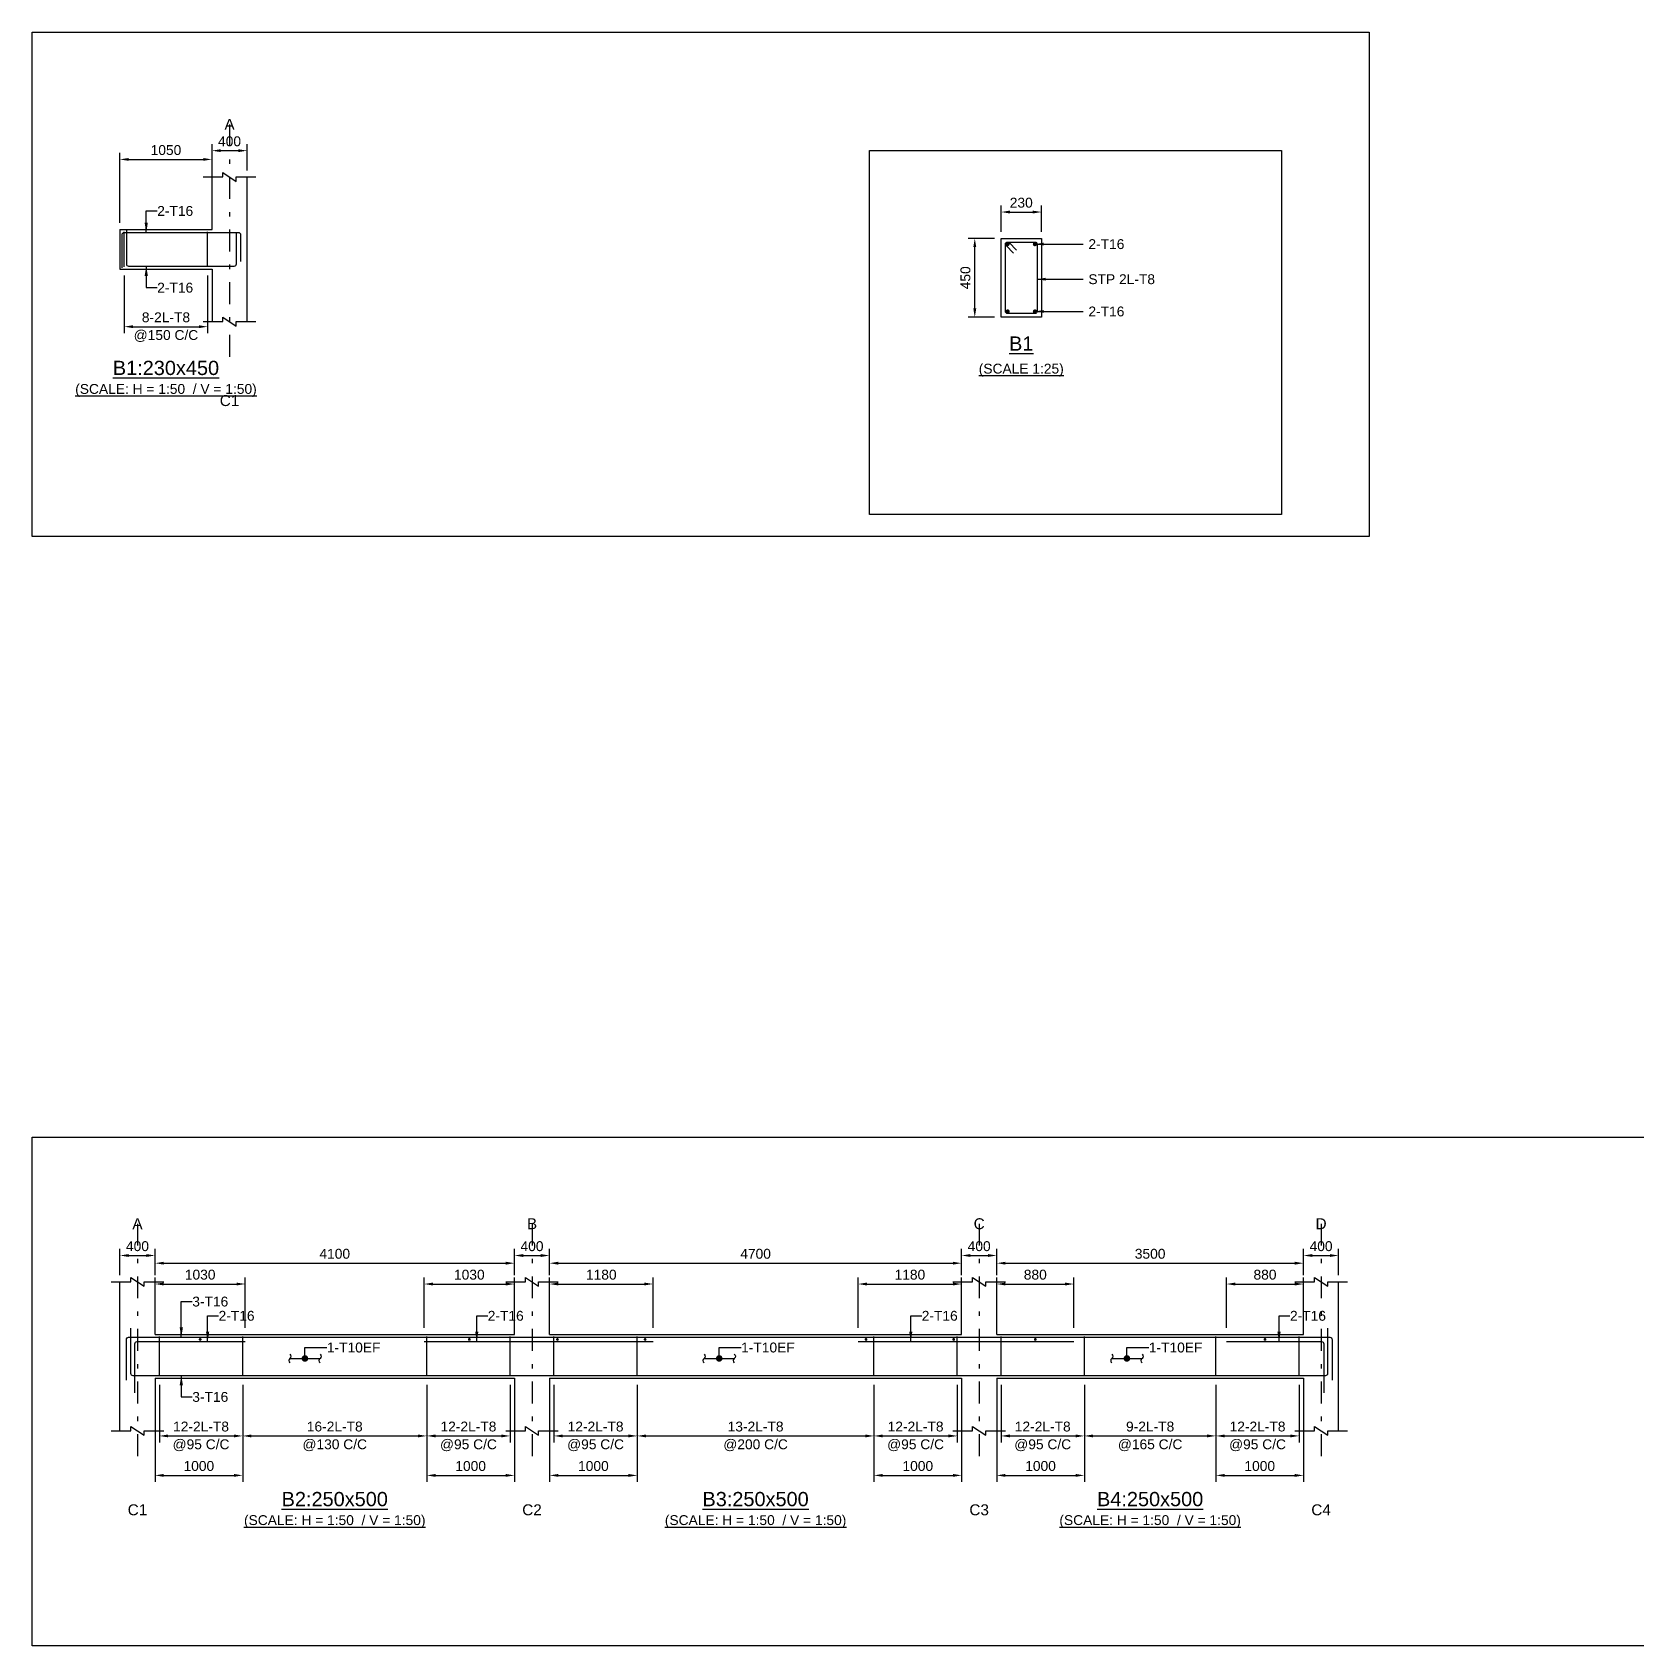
# Model space of a CAD drawing. Header units: inches. Extents: x -2000 to 143800, y -765100 to 3300.
# Drawn here: x -2000 to 34600, y -33500 to 3300 of the extents above; entities that cross this region are included whole.
import ezdxf
from ezdxf.enums import TextEntityAlignment as Align

# ---------------------------------------------------------------- set-up
doc = ezdxf.new("R2010")
doc.units = ezdxf.units.IN
doc.header["$LTSCALE"] = 1000
doc.header["$MEASUREMENT"] = 0
doc.linetypes.add('SCCenter', pattern=[1.2, 0.5, -0.3, 0.1, -0.3])
for name, color, linetype in [('Concrete Line', 2, 'Continuous'), ('Cut Line', 31, 'Continuous'), ('Dimension', 31, 'Continuous'), ('Grid', 8, 'Continuous'), ('Labels', 4, 'Continuous'), ('Labels_Support', 4, 'Continuous'), ('Link', 225, 'Continuous'), ('Reinforcement', 4, 'Continuous'), ('Schedule Border', 60, 'Continuous'), ('Spacer', 4, 'Continuous'), ('Text', 31, 'Continuous'), ('Text_Scale', 31, 'Continuous')]:
    doc.layers.add(name, color=color, linetype=linetype)
doc.styles.add('SC-SansSerif', font='SansSerif')
doc.styles.get("Standard").update_dxf_attribs({"font": 'txt.shx'})
doc.dimstyles.new('SCBBSDimStyl', dxfattribs={"dimtxt": 225, "dimasz": 200, "dimexe": 150, "dimexo": 150, "dimgap": 100, "dimtad": 1, "dimtoh": 1, "dimdec": 0, "dimzin": 0, "dimdsep": 46, "dimtxsty": 'SC-SansSerif', "dimcen": 0.09, "dimclrd": 8, "dimclre": 8, "dimclrt": 31, "dimadec": 0, "dimazin": 0, "dimtfac": 1, "dimtdec": 0, "dimtix": 1, "dimtofl": 0, "dimtmove": 0, "dimatfit": 3, "dimfxl": 1, "dimtolj": 1, "dimtzin": 0, "dimarcsym": 0})
doc.dimstyles.get("Standard").update_dxf_attribs({"dimtxt": 0.18, "dimasz": 225, "dimexe": 0.18, "dimexo": 0.0625, "dimgap": 0.09, "dimtad": 0, "dimtih": 1, "dimtoh": 1, "dimdec": 4, "dimzin": 0, "dimdsep": 46, "dimtxsty": 'Standard', "dimcen": 0.09, "dimadec": 0, "dimazin": 0, "dimtfac": 1, "dimtdec": 4, "dimtofl": 0, "dimtmove": 0, "dimatfit": 3, "dimfxl": 1, "dimtolj": 1, "dimtzin": 0, "dimarcsym": 0})

# ---------------------------------------------------------------- blocks, each defined once
blk = doc.blocks.new('*D0')
at = {"color": 8, "linetype": 'ByBlock', "lineweight": -2}
for p, q in [((100, -2250), (100, -3565)), ((2000, -2250), (2000, -3565)), ((300, -3415), (1800, -3415))]:
    blk.add_line(p, q, dxfattribs=at)
at = {"color": 8}
for points in [[(100, -3415), (300, -3382), (300, -3448)], [(2000, -3415), (1800, -3448), (1800, -3382)]]:
    blk.add_solid(points, dxfattribs=at)
at = {"layer": 'DEFPOINTS', "color": 31}
for p in [(100, -2100), (2000, -2100), (100, -3415)]:
    blk.add_point(p, dxfattribs=at)
at = {"color": 31, "char_height": 225, "attachment_point": 5, "style": 'SC-SansSerif'}
for s, insert in [('\\A1;8-2L-T8', (1050, -3202)), ('\\A1;@150 C/C', (1050, -3628))]:
    blk.add_mtext(s, dxfattribs=dict(at, insert=insert))
blk = doc.blocks.new('*D1')
at = {"color": 8, "linetype": 'ByBlock', "lineweight": -2}
for p, q in [((20100, -1250), (20100, -650)), ((21020, -1250), (21020, -650)), ((20300, -800), (20820, -800))]:
    blk.add_line(p, q, dxfattribs=at)
at = {"color": 8}
for points in [[(20100, -800), (20300, -767), (20300, -833)], [(21020, -800), (20820, -833), (20820, -767)]]:
    blk.add_solid(points, dxfattribs=at)
at = {"layer": 'DEFPOINTS', "color": 31}
for p in [(20100, -800), (20100, -1400), (21020, -1400)]:
    blk.add_point(p, dxfattribs=at)
at = {"color": 31, "insert": (20560, -588), "char_height": 225, "attachment_point": 5, "style": 'SC-SansSerif'}
blk.add_mtext('\\A1;230', dxfattribs=at)
blk = doc.blocks.new('*D2')
at = {"color": 8, "linetype": 'ByBlock', "lineweight": -2}
for p, q in [((19950, -1400), (19350, -1400)), ((19500, -3000), (19500, -1600)), ((19950, -3200), (19350, -3200))]:
    blk.add_line(p, q, dxfattribs=at)
at = {"color": 8}
for points in [[(19500, -1400), (19533, -1600), (19467, -1600)], [(19500, -3200), (19467, -3000), (19533, -3000)]]:
    blk.add_solid(points, dxfattribs=at)
at = {"layer": 'DEFPOINTS', "color": 31}
for p in [(20100, -1400), (19500, -3200), (20100, -3200)]:
    blk.add_point(p, dxfattribs=at)
at = {"color": 31, "insert": (19288, -2300), "char_height": 225, "attachment_point": 5, "rotation": 90, "style": 'SC-SansSerif'}
blk.add_mtext('\\A1;450', dxfattribs=at)
blk = doc.blocks.new('*D3')
at = {"color": 8, "linetype": 'ByBlock', "lineweight": -2}
for p, q in [((0, -1050), (0, 550)), ((200, 400), (1900, 400)), ((2100, 150), (2100, 550))]:
    blk.add_line(p, q, dxfattribs=at)
at = {"color": 8}
for points in [[(0, 400), (200, 433), (200, 367)], [(2100, 400), (1900, 367), (1900, 433)]]:
    blk.add_solid(points, dxfattribs=at)
at = {"layer": 'DEFPOINTS', "color": 31}
for p in [(0, 400), (2100, 0), (0, -1200)]:
    blk.add_point(p, dxfattribs=at)
at = {"color": 31, "insert": (1050, 612), "char_height": 225, "attachment_point": 5, "style": 'SC-SansSerif'}
blk.add_mtext('\\A1;1050', dxfattribs=at)
blk = doc.blocks.new('*D4')
at = {"color": 8, "linetype": 'ByBlock', "lineweight": -2}
for p, q in [((2100, -1050), (2100, 750)), ((2900, 150), (2900, 750)), ((2300, 600), (2700, 600))]:
    blk.add_line(p, q, dxfattribs=at)
at = {"color": 8}
for points in [[(2100, 600), (2300, 633), (2300, 567)], [(2900, 600), (2700, 567), (2700, 633)]]:
    blk.add_solid(points, dxfattribs=at)
at = {"layer": 'DEFPOINTS', "color": 31}
for p in [(2100, 600), (2900, 0), (2100, -1200)]:
    blk.add_point(p, dxfattribs=at)
at = {"color": 31, "insert": (2500, 812), "char_height": 225, "attachment_point": 5, "style": 'SC-SansSerif'}
blk.add_mtext('\\A1;400', dxfattribs=at)
blk = doc.blocks.new('*D5')
at = {"color": 8, "linetype": 'ByBlock', "lineweight": -2}
for p, q in [((900, -27550), (900, -28865)), ((2800, -27550), (2800, -28865)), ((1100, -28715), (2600, -28715))]:
    blk.add_line(p, q, dxfattribs=at)
at = {"color": 8}
for points in [[(900, -28715), (1100, -28682), (1100, -28748)], [(2800, -28715), (2600, -28748), (2600, -28682)]]:
    blk.add_solid(points, dxfattribs=at)
at = {"layer": 'DEFPOINTS', "color": 31}
for p in [(900, -27400), (2800, -27400), (900, -28715)]:
    blk.add_point(p, dxfattribs=at)
at = {"color": 31, "char_height": 225, "attachment_point": 5, "style": 'SC-SansSerif'}
for s, insert in [('\\A1;12-2L-T8', (1850, -28502)), ('\\A1;@95 C/C', (1850, -28928))]:
    blk.add_mtext(s, dxfattribs=dict(at, insert=insert))
blk = doc.blocks.new('*D6')
at = {"color": 8, "linetype": 'ByBlock', "lineweight": -2}
for p, q in [((800, -27550), (800, -29765)), ((2800, -27550), (2800, -29765)), ((1000, -29615), (2600, -29615))]:
    blk.add_line(p, q, dxfattribs=at)
at = {"color": 8}
for points in [[(800, -29615), (1000, -29582), (1000, -29648)], [(2800, -29615), (2600, -29648), (2600, -29582)]]:
    blk.add_solid(points, dxfattribs=at)
at = {"layer": 'DEFPOINTS', "color": 31}
for p in [(800, -27400), (2800, -27400), (800, -29615)]:
    blk.add_point(p, dxfattribs=at)
at = {"color": 31, "insert": (1800, -29402), "char_height": 225, "attachment_point": 5, "style": 'SC-SansSerif'}
blk.add_mtext('\\A1;1000', dxfattribs=at)
blk = doc.blocks.new('*D7')
at = {"color": 8, "linetype": 'ByBlock', "lineweight": -2}
for p, q in [((2800, -27550), (2800, -28865)), ((7000, -27550), (7000, -28865)), ((3000, -28715), (6800, -28715))]:
    blk.add_line(p, q, dxfattribs=at)
at = {"color": 8}
for points in [[(2800, -28715), (3000, -28682), (3000, -28748)], [(7000, -28715), (6800, -28748), (6800, -28682)]]:
    blk.add_solid(points, dxfattribs=at)
at = {"layer": 'DEFPOINTS', "color": 31}
for p in [(2800, -27400), (7000, -27400), (2800, -28715)]:
    blk.add_point(p, dxfattribs=at)
at = {"color": 31, "char_height": 225, "attachment_point": 5, "style": 'SC-SansSerif'}
for s, insert in [('\\A1;16-2L-T8', (4900, -28502)), ('\\A1;@130 C/C', (4900, -28928))]:
    blk.add_mtext(s, dxfattribs=dict(at, insert=insert))
blk = doc.blocks.new('*D8')
at = {"color": 8, "linetype": 'ByBlock', "lineweight": -2}
for p, q in [((7000, -27550), (7000, -28865)), ((8900, -27550), (8900, -28865)), ((7200, -28715), (8700, -28715))]:
    blk.add_line(p, q, dxfattribs=at)
at = {"color": 8}
for points in [[(7000, -28715), (7200, -28682), (7200, -28748)], [(8900, -28715), (8700, -28748), (8700, -28682)]]:
    blk.add_solid(points, dxfattribs=at)
at = {"layer": 'DEFPOINTS', "color": 31}
for p in [(7000, -27400), (8900, -27400), (7000, -28715)]:
    blk.add_point(p, dxfattribs=at)
at = {"color": 31, "char_height": 225, "attachment_point": 5, "style": 'SC-SansSerif'}
for s, insert in [('\\A1;12-2L-T8', (7950, -28502)), ('\\A1;@95 C/C', (7950, -28928))]:
    blk.add_mtext(s, dxfattribs=dict(at, insert=insert))
blk = doc.blocks.new('*D9')
at = {"color": 8, "linetype": 'ByBlock', "lineweight": -2}
for p, q in [((7000, -27550), (7000, -29765)), ((9000, -27550), (9000, -29765)), ((7200, -29615), (8800, -29615))]:
    blk.add_line(p, q, dxfattribs=at)
at = {"color": 8}
for points in [[(7000, -29615), (7200, -29582), (7200, -29648)], [(9000, -29615), (8800, -29648), (8800, -29582)]]:
    blk.add_solid(points, dxfattribs=at)
at = {"layer": 'DEFPOINTS', "color": 31}
for p in [(7000, -27400), (9000, -27400), (7000, -29615)]:
    blk.add_point(p, dxfattribs=at)
at = {"color": 31, "insert": (8000, -29402), "char_height": 225, "attachment_point": 5, "style": 'SC-SansSerif'}
blk.add_mtext('\\A1;1000', dxfattribs=at)
blk = doc.blocks.new('*D10')
at = {"color": 8, "linetype": 'ByBlock', "lineweight": -2}
for p, q in [((9900, -27550), (9900, -28865)), ((11800, -27550), (11800, -28865)), ((10100, -28715), (11600, -28715))]:
    blk.add_line(p, q, dxfattribs=at)
at = {"color": 8}
for points in [[(9900, -28715), (10100, -28682), (10100, -28748)], [(11800, -28715), (11600, -28748), (11600, -28682)]]:
    blk.add_solid(points, dxfattribs=at)
at = {"layer": 'DEFPOINTS', "color": 31}
for p in [(9900, -27400), (11800, -27400), (9900, -28715)]:
    blk.add_point(p, dxfattribs=at)
at = {"color": 31, "char_height": 225, "attachment_point": 5, "style": 'SC-SansSerif'}
for s, insert in [('\\A1;12-2L-T8', (10850, -28502)), ('\\A1;@95 C/C', (10850, -28928))]:
    blk.add_mtext(s, dxfattribs=dict(at, insert=insert))
blk = doc.blocks.new('*D11')
at = {"color": 8, "linetype": 'ByBlock', "lineweight": -2}
for p, q in [((9800, -27550), (9800, -29765)), ((11800, -27550), (11800, -29765)), ((10000, -29615), (11600, -29615))]:
    blk.add_line(p, q, dxfattribs=at)
at = {"color": 8}
for points in [[(9800, -29615), (10000, -29582), (10000, -29648)], [(11800, -29615), (11600, -29648), (11600, -29582)]]:
    blk.add_solid(points, dxfattribs=at)
at = {"layer": 'DEFPOINTS', "color": 31}
for p in [(9800, -27400), (11800, -27400), (9800, -29615)]:
    blk.add_point(p, dxfattribs=at)
at = {"color": 31, "insert": (10800, -29402), "char_height": 225, "attachment_point": 5, "style": 'SC-SansSerif'}
blk.add_mtext('\\A1;1000', dxfattribs=at)
blk = doc.blocks.new('*D12')
at = {"color": 8, "linetype": 'ByBlock', "lineweight": -2}
for p, q in [((11800, -27550), (11800, -28865)), ((17200, -27550), (17200, -28865)), ((12000, -28715), (17000, -28715))]:
    blk.add_line(p, q, dxfattribs=at)
at = {"color": 8}
for points in [[(11800, -28715), (12000, -28682), (12000, -28748)], [(17200, -28715), (17000, -28748), (17000, -28682)]]:
    blk.add_solid(points, dxfattribs=at)
at = {"layer": 'DEFPOINTS', "color": 31}
for p in [(11800, -27400), (17200, -27400), (11800, -28715)]:
    blk.add_point(p, dxfattribs=at)
at = {"color": 31, "char_height": 225, "attachment_point": 5, "style": 'SC-SansSerif'}
for s, insert in [('\\A1;13-2L-T8', (14500, -28502)), ('\\A1;@200 C/C', (14500, -28928))]:
    blk.add_mtext(s, dxfattribs=dict(at, insert=insert))
blk = doc.blocks.new('*D13')
at = {"color": 8, "linetype": 'ByBlock', "lineweight": -2}
for p, q in [((17200, -27550), (17200, -28865)), ((19100, -27550), (19100, -28865)), ((17400, -28715), (18900, -28715))]:
    blk.add_line(p, q, dxfattribs=at)
at = {"color": 8}
for points in [[(17200, -28715), (17400, -28682), (17400, -28748)], [(19100, -28715), (18900, -28748), (18900, -28682)]]:
    blk.add_solid(points, dxfattribs=at)
at = {"layer": 'DEFPOINTS', "color": 31}
for p in [(17200, -27400), (19100, -27400), (17200, -28715)]:
    blk.add_point(p, dxfattribs=at)
at = {"color": 31, "char_height": 225, "attachment_point": 5, "style": 'SC-SansSerif'}
for s, insert in [('\\A1;12-2L-T8', (18150, -28502)), ('\\A1;@95 C/C', (18150, -28928))]:
    blk.add_mtext(s, dxfattribs=dict(at, insert=insert))
blk = doc.blocks.new('*D14')
at = {"color": 8, "linetype": 'ByBlock', "lineweight": -2}
for p, q in [((17200, -27550), (17200, -29765)), ((19200, -27550), (19200, -29765)), ((17400, -29615), (19000, -29615))]:
    blk.add_line(p, q, dxfattribs=at)
at = {"color": 8}
for points in [[(17200, -29615), (17400, -29582), (17400, -29648)], [(19200, -29615), (19000, -29648), (19000, -29582)]]:
    blk.add_solid(points, dxfattribs=at)
at = {"layer": 'DEFPOINTS', "color": 31}
for p in [(17200, -27400), (19200, -27400), (17200, -29615)]:
    blk.add_point(p, dxfattribs=at)
at = {"color": 31, "insert": (18200, -29402), "char_height": 225, "attachment_point": 5, "style": 'SC-SansSerif'}
blk.add_mtext('\\A1;1000', dxfattribs=at)
blk = doc.blocks.new('*D15')
at = {"color": 8, "linetype": 'ByBlock', "lineweight": -2}
for p, q in [((20100, -27550), (20100, -28865)), ((22000, -27550), (22000, -28865)), ((20300, -28715), (21800, -28715))]:
    blk.add_line(p, q, dxfattribs=at)
at = {"color": 8}
for points in [[(20100, -28715), (20300, -28682), (20300, -28748)], [(22000, -28715), (21800, -28748), (21800, -28682)]]:
    blk.add_solid(points, dxfattribs=at)
at = {"layer": 'DEFPOINTS', "color": 31}
for p in [(20100, -27400), (22000, -27400), (20100, -28715)]:
    blk.add_point(p, dxfattribs=at)
at = {"color": 31, "char_height": 225, "attachment_point": 5, "style": 'SC-SansSerif'}
for s, insert in [('\\A1;12-2L-T8', (21050, -28502)), ('\\A1;@95 C/C', (21050, -28928))]:
    blk.add_mtext(s, dxfattribs=dict(at, insert=insert))
blk = doc.blocks.new('*D16')
at = {"color": 8, "linetype": 'ByBlock', "lineweight": -2}
for p, q in [((20000, -27550), (20000, -29765)), ((22000, -27550), (22000, -29765)), ((20200, -29615), (21800, -29615))]:
    blk.add_line(p, q, dxfattribs=at)
at = {"color": 8}
for points in [[(20000, -29615), (20200, -29582), (20200, -29648)], [(22000, -29615), (21800, -29648), (21800, -29582)]]:
    blk.add_solid(points, dxfattribs=at)
at = {"layer": 'DEFPOINTS', "color": 31}
for p in [(20000, -27400), (22000, -27400), (20000, -29615)]:
    blk.add_point(p, dxfattribs=at)
at = {"color": 31, "insert": (21000, -29402), "char_height": 225, "attachment_point": 5, "style": 'SC-SansSerif'}
blk.add_mtext('\\A1;1000', dxfattribs=at)
blk = doc.blocks.new('*D17')
at = {"color": 8, "linetype": 'ByBlock', "lineweight": -2}
for p, q in [((22000, -27550), (22000, -28865)), ((25000, -27550), (25000, -28865)), ((22200, -28715), (24800, -28715))]:
    blk.add_line(p, q, dxfattribs=at)
at = {"color": 8}
for points in [[(22000, -28715), (22200, -28682), (22200, -28748)], [(25000, -28715), (24800, -28748), (24800, -28682)]]:
    blk.add_solid(points, dxfattribs=at)
at = {"layer": 'DEFPOINTS', "color": 31}
for p in [(22000, -27400), (25000, -27400), (22000, -28715)]:
    blk.add_point(p, dxfattribs=at)
at = {"color": 31, "char_height": 225, "attachment_point": 5, "style": 'SC-SansSerif'}
for s, insert in [('\\A1;9-2L-T8', (23500, -28502)), ('\\A1;@165 C/C', (23500, -28928))]:
    blk.add_mtext(s, dxfattribs=dict(at, insert=insert))
blk = doc.blocks.new('*D18')
at = {"color": 8, "linetype": 'ByBlock', "lineweight": -2}
for p, q in [((25000, -27550), (25000, -28865)), ((26900, -27550), (26900, -28865)), ((25200, -28715), (26700, -28715))]:
    blk.add_line(p, q, dxfattribs=at)
at = {"color": 8}
for points in [[(25000, -28715), (25200, -28682), (25200, -28748)], [(26900, -28715), (26700, -28748), (26700, -28682)]]:
    blk.add_solid(points, dxfattribs=at)
at = {"layer": 'DEFPOINTS', "color": 31}
for p in [(25000, -27400), (26900, -27400), (25000, -28715)]:
    blk.add_point(p, dxfattribs=at)
at = {"color": 31, "char_height": 225, "attachment_point": 5, "style": 'SC-SansSerif'}
for s, insert in [('\\A1;12-2L-T8', (25950, -28502)), ('\\A1;@95 C/C', (25950, -28928))]:
    blk.add_mtext(s, dxfattribs=dict(at, insert=insert))
blk = doc.blocks.new('*D19')
at = {"color": 8, "linetype": 'ByBlock', "lineweight": -2}
for p, q in [((25000, -27550), (25000, -29765)), ((27000, -27550), (27000, -29765)), ((25200, -29615), (26800, -29615))]:
    blk.add_line(p, q, dxfattribs=at)
at = {"color": 8}
for points in [[(25000, -29615), (25200, -29582), (25200, -29648)], [(27000, -29615), (26800, -29648), (26800, -29582)]]:
    blk.add_solid(points, dxfattribs=at)
at = {"layer": 'DEFPOINTS', "color": 31}
for p in [(25000, -27400), (27000, -27400), (25000, -29615)]:
    blk.add_point(p, dxfattribs=at)
at = {"color": 31, "insert": (26000, -29402), "char_height": 225, "attachment_point": 5, "style": 'SC-SansSerif'}
blk.add_mtext('\\A1;1000', dxfattribs=at)
blk = doc.blocks.new('*D20')
at = {"color": 8, "linetype": 'ByBlock', "lineweight": -2}
for p, q in [((800, -26250), (800, -25100)), ((1000, -25250), (2660, -25250)), ((2860, -26250), (2860, -25100))]:
    blk.add_line(p, q, dxfattribs=at)
at = {"color": 8}
for points in [[(800, -25250), (1000, -25217), (1000, -25283)], [(2860, -25250), (2660, -25283), (2660, -25217)]]:
    blk.add_solid(points, dxfattribs=at)
at = {"layer": 'DEFPOINTS', "color": 31}
for p in [(800, -25250), (800, -26400), (2860, -26400)]:
    blk.add_point(p, dxfattribs=at)
at = {"color": 31, "insert": (1830, -25038), "char_height": 225, "attachment_point": 5, "style": 'SC-SansSerif'}
blk.add_mtext('\\A1;1030', dxfattribs=at)
blk = doc.blocks.new('*D21')
at = {"color": 8, "linetype": 'ByBlock', "lineweight": -2}
for p, q in [((6940, -26250), (6940, -25100)), ((7140, -25250), (8800, -25250)), ((9000, -26250), (9000, -25100))]:
    blk.add_line(p, q, dxfattribs=at)
at = {"color": 8}
for points in [[(6940, -25250), (7140, -25217), (7140, -25283)], [(9000, -25250), (8800, -25283), (8800, -25217)]]:
    blk.add_solid(points, dxfattribs=at)
at = {"layer": 'DEFPOINTS', "color": 31}
for p in [(6940, -25250), (6940, -26400), (9000, -26400)]:
    blk.add_point(p, dxfattribs=at)
at = {"color": 31, "insert": (7970, -25038), "char_height": 225, "attachment_point": 5, "style": 'SC-SansSerif'}
blk.add_mtext('\\A1;1030', dxfattribs=at)
blk = doc.blocks.new('*D22')
at = {"color": 8, "linetype": 'ByBlock', "lineweight": -2}
for p, q in [((9800, -26250), (9800, -25100)), ((10000, -25250), (11960, -25250)), ((12160, -26250), (12160, -25100))]:
    blk.add_line(p, q, dxfattribs=at)
at = {"color": 8}
for points in [[(9800, -25250), (10000, -25217), (10000, -25283)], [(12160, -25250), (11960, -25283), (11960, -25217)]]:
    blk.add_solid(points, dxfattribs=at)
at = {"layer": 'DEFPOINTS', "color": 31}
for p in [(9800, -25250), (9800, -26400), (12160, -26400)]:
    blk.add_point(p, dxfattribs=at)
at = {"color": 31, "insert": (10980, -25038), "char_height": 225, "attachment_point": 5, "style": 'SC-SansSerif'}
blk.add_mtext('\\A1;1180', dxfattribs=at)
blk = doc.blocks.new('*D23')
at = {"color": 8, "linetype": 'ByBlock', "lineweight": -2}
for p, q in [((16840, -26250), (16840, -25100)), ((17040, -25250), (19000, -25250)), ((19200, -26250), (19200, -25100))]:
    blk.add_line(p, q, dxfattribs=at)
at = {"color": 8}
for points in [[(16840, -25250), (17040, -25217), (17040, -25283)], [(19200, -25250), (19000, -25283), (19000, -25217)]]:
    blk.add_solid(points, dxfattribs=at)
at = {"layer": 'DEFPOINTS', "color": 31}
for p in [(16840, -25250), (16840, -26400), (19200, -26400)]:
    blk.add_point(p, dxfattribs=at)
at = {"color": 31, "insert": (18020, -25038), "char_height": 225, "attachment_point": 5, "style": 'SC-SansSerif'}
blk.add_mtext('\\A1;1180', dxfattribs=at)
blk = doc.blocks.new('*D24')
at = {"color": 8, "linetype": 'ByBlock', "lineweight": -2}
for p, q in [((20000, -26250), (20000, -25100)), ((20200, -25250), (21560, -25250)), ((21760, -26250), (21760, -25100))]:
    blk.add_line(p, q, dxfattribs=at)
at = {"color": 8}
for points in [[(20000, -25250), (20200, -25217), (20200, -25283)], [(21760, -25250), (21560, -25283), (21560, -25217)]]:
    blk.add_solid(points, dxfattribs=at)
at = {"layer": 'DEFPOINTS', "color": 31}
for p in [(20000, -25250), (20000, -26400), (21760, -26400)]:
    blk.add_point(p, dxfattribs=at)
at = {"color": 31, "insert": (20880, -25038), "char_height": 225, "attachment_point": 5, "style": 'SC-SansSerif'}
blk.add_mtext('\\A1;880', dxfattribs=at)
blk = doc.blocks.new('*D25')
at = {"color": 8, "linetype": 'ByBlock', "lineweight": -2}
for p, q in [((25240, -26250), (25240, -25100)), ((25440, -25250), (26800, -25250)), ((27000, -26250), (27000, -25100))]:
    blk.add_line(p, q, dxfattribs=at)
at = {"color": 8}
for points in [[(25240, -25250), (25440, -25217), (25440, -25283)], [(27000, -25250), (26800, -25283), (26800, -25217)]]:
    blk.add_solid(points, dxfattribs=at)
at = {"layer": 'DEFPOINTS', "color": 31}
for p in [(25240, -25250), (25240, -26400), (27000, -26400)]:
    blk.add_point(p, dxfattribs=at)
at = {"color": 31, "insert": (26120, -25038), "char_height": 225, "attachment_point": 5, "style": 'SC-SansSerif'}
blk.add_mtext('\\A1;880', dxfattribs=at)
blk = doc.blocks.new('*D44')
at = {"color": 8, "linetype": 'ByBlock', "lineweight": -2}
for p, q in [((800, -25050), (800, -24625)), ((9000, -25050), (9000, -24625)), ((1000, -24775), (8800, -24775))]:
    blk.add_line(p, q, dxfattribs=at)
at = {"color": 8}
for points in [[(800, -24775), (1000, -24742), (1000, -24808)], [(9000, -24775), (8800, -24808), (8800, -24742)]]:
    blk.add_solid(points, dxfattribs=at)
at = {"layer": 'DEFPOINTS', "color": 31}
for p in [(800, -24775), (800, -25200), (9000, -25200)]:
    blk.add_point(p, dxfattribs=at)
at = {"color": 31, "insert": (4900, -24562), "char_height": 225, "attachment_point": 5, "style": 'SC-SansSerif'}
blk.add_mtext('\\A1;4100', dxfattribs=at)
blk = doc.blocks.new('*D45')
at = {"color": 8, "linetype": 'ByBlock', "lineweight": -2}
for p, q in [((9800, -25050), (9800, -24625)), ((19200, -25050), (19200, -24625)), ((10000, -24775), (19000, -24775))]:
    blk.add_line(p, q, dxfattribs=at)
at = {"color": 8}
for points in [[(9800, -24775), (10000, -24742), (10000, -24808)], [(19200, -24775), (19000, -24808), (19000, -24742)]]:
    blk.add_solid(points, dxfattribs=at)
at = {"layer": 'DEFPOINTS', "color": 31}
for p in [(9800, -24775), (9800, -25200), (19200, -25200)]:
    blk.add_point(p, dxfattribs=at)
at = {"color": 31, "insert": (14500, -24562), "char_height": 225, "attachment_point": 5, "style": 'SC-SansSerif'}
blk.add_mtext('\\A1;4700', dxfattribs=at)
blk = doc.blocks.new('*D46')
at = {"color": 8, "linetype": 'ByBlock', "lineweight": -2}
for p, q in [((20000, -25050), (20000, -24625)), ((27000, -25050), (27000, -24625)), ((20200, -24775), (26800, -24775))]:
    blk.add_line(p, q, dxfattribs=at)
at = {"color": 8}
for points in [[(20000, -24775), (20200, -24742), (20200, -24808)], [(27000, -24775), (26800, -24808), (26800, -24742)]]:
    blk.add_solid(points, dxfattribs=at)
at = {"layer": 'DEFPOINTS', "color": 31}
for p in [(20000, -24775), (20000, -25200), (27000, -25200)]:
    blk.add_point(p, dxfattribs=at)
at = {"color": 31, "insert": (23500, -24562), "char_height": 225, "attachment_point": 5, "style": 'SC-SansSerif'}
blk.add_mtext('\\A1;3500', dxfattribs=at)
blk = doc.blocks.new('*D47')
at = {"color": 8, "linetype": 'ByBlock', "lineweight": -2}
for p, q in [((0, -25050), (0, -24450)), ((200, -24600), (600, -24600)), ((800, -25050), (800, -24450))]:
    blk.add_line(p, q, dxfattribs=at)
at = {"color": 8}
for points in [[(0, -24600), (200, -24567), (200, -24633)], [(800, -24600), (600, -24633), (600, -24567)]]:
    blk.add_solid(points, dxfattribs=at)
at = {"layer": 'DEFPOINTS', "color": 31}
for p in [(0, -24600), (0, -25200), (800, -25200)]:
    blk.add_point(p, dxfattribs=at)
at = {"color": 31, "insert": (400, -24388), "char_height": 225, "attachment_point": 5, "style": 'SC-SansSerif'}
blk.add_mtext('\\A1;400', dxfattribs=at)
blk = doc.blocks.new('*D48')
at = {"color": 8, "linetype": 'ByBlock', "lineweight": -2}
for p, q in [((9000, -25050), (9000, -24450)), ((9200, -24600), (9600, -24600)), ((9800, -25050), (9800, -24450))]:
    blk.add_line(p, q, dxfattribs=at)
at = {"color": 8}
for points in [[(9000, -24600), (9200, -24567), (9200, -24633)], [(9800, -24600), (9600, -24633), (9600, -24567)]]:
    blk.add_solid(points, dxfattribs=at)
at = {"layer": 'DEFPOINTS', "color": 31}
for p in [(9000, -24600), (9000, -25200), (9800, -25200)]:
    blk.add_point(p, dxfattribs=at)
at = {"color": 31, "insert": (9400, -24388), "char_height": 225, "attachment_point": 5, "style": 'SC-SansSerif'}
blk.add_mtext('\\A1;400', dxfattribs=at)
blk = doc.blocks.new('*D49')
at = {"color": 8, "linetype": 'ByBlock', "lineweight": -2}
for p, q in [((19200, -25050), (19200, -24450)), ((19400, -24600), (19800, -24600)), ((20000, -25050), (20000, -24450))]:
    blk.add_line(p, q, dxfattribs=at)
at = {"color": 8}
for points in [[(19200, -24600), (19400, -24567), (19400, -24633)], [(20000, -24600), (19800, -24633), (19800, -24567)]]:
    blk.add_solid(points, dxfattribs=at)
at = {"layer": 'DEFPOINTS', "color": 31}
for p in [(19200, -24600), (19200, -25200), (20000, -25200)]:
    blk.add_point(p, dxfattribs=at)
at = {"color": 31, "insert": (19600, -24388), "char_height": 225, "attachment_point": 5, "style": 'SC-SansSerif'}
blk.add_mtext('\\A1;400', dxfattribs=at)
blk = doc.blocks.new('*D50')
at = {"color": 8, "linetype": 'ByBlock', "lineweight": -2}
for p, q in [((27000, -25050), (27000, -24450)), ((27200, -24600), (27600, -24600)), ((27800, -25050), (27800, -24450))]:
    blk.add_line(p, q, dxfattribs=at)
at = {"color": 8}
for points in [[(27000, -24600), (27200, -24567), (27200, -24633)], [(27800, -24600), (27600, -24633), (27600, -24567)]]:
    blk.add_solid(points, dxfattribs=at)
at = {"layer": 'DEFPOINTS', "color": 31}
for p in [(27000, -24600), (27000, -25200), (27800, -25200)]:
    blk.add_point(p, dxfattribs=at)
at = {"color": 31, "insert": (27400, -24388), "char_height": 225, "attachment_point": 5, "style": 'SC-SansSerif'}
blk.add_mtext('\\A1;400', dxfattribs=at)

msp = doc.modelspace()

# ---------------------------------------------------------------- linework, layer by layer
for points in [[(4220, -26948), (4220, -26698), (4720, -26698)], [(13670, -26948), (13670, -26698), (14170, -26698)], [(22970, -26948), (22970, -26698), (23470, -26698)]]:
    msp.add_lwpolyline(points)
at = {"layer": 'Concrete Line'}
for p, q in [((2100, -1200), (2100, 0)), ((2900, -3300), (2900, 0)), ((0, -1200), (0, -2100)), ((2100, -2100), (2100, -3300)), ((0, -28600), (0, -25200)), ((800, -26400), (800, -25200)), ((9000, -26400), (9000, -25200)), ((9800, -26400), (9800, -25200)), ((19200, -26400), (19200, -25200)), ((20000, -26400), (20000, -25200)), ((27000, -26400), (27000, -25200)), ((27800, -28600), (27800, -25200)), ((800, -27400), (800, -28600)), ((9000, -27400), (9000, -28600)), ((9800, -27400), (9800, -28600)), ((19200, -27400), (19200, -28600)), ((20000, -27400), (20000, -28600)), ((27000, -27400), (27000, -28600))]:
    msp.add_line(p, q, dxfattribs=at)
for points in [[(0, -1200), (2100, -1200)], [(0, -2100), (2100, -2100)], [(800, -26400), (9000, -26400)], [(9800, -26400), (19200, -26400)], [(20000, -26400), (27000, -26400)], [(800, -27400), (9000, -27400)], [(9800, -27400), (19200, -27400)], [(20000, -27400), (27000, -27400)]]:
    msp.add_lwpolyline(points, dxfattribs=at)
msp.add_lwpolyline([(20100, -1400), (21020, -1400), (21020, -3200), (20100, -3200)], close=True, dxfattribs=at)
at = {"layer": 'Cut Line'}
for points in [[(1900, 0), (2350, 0), (2350, 100), (2650, -100), (2650, 0), (3100, 0)], [(1900, -3300), (2350, -3300), (2350, -3200), (2650, -3400), (2650, -3300), (3100, -3300)], [(-200, -25200), (250, -25200), (250, -25100), (550, -25300), (550, -25200), (1000, -25200)], [(8800, -25200), (9250, -25200), (9250, -25100), (9550, -25300), (9550, -25200), (10000, -25200)], [(19000, -25200), (19450, -25200), (19450, -25100), (19750, -25300), (19750, -25200), (20200, -25200)], [(26800, -25200), (27250, -25200), (27250, -25100), (27550, -25300), (27550, -25200), (28000, -25200)], [(-200, -28600), (250, -28600), (250, -28500), (550, -28700), (550, -28600), (1000, -28600)], [(8800, -28600), (9250, -28600), (9250, -28500), (9550, -28700), (9550, -28600), (10000, -28600)], [(19000, -28600), (19450, -28600), (19450, -28500), (19750, -28700), (19750, -28600), (20200, -28600)], [(26800, -28600), (27250, -28600), (27250, -28500), (27550, -28700), (27550, -28600), (28000, -28600)]]:
    msp.add_lwpolyline(points, dxfattribs=at)
at = {"layer": 'Dimension', "color": 8, "const_width": 75}
for points in [[(4182.5, -26948, 1), (4257.5, -26948, 1)], [(13632.5, -26948, 1), (13707.5, -26948, 1)], [(22932.5, -26948, 1), (23007.5, -26948, 1)]]:
    msp.add_lwpolyline(points, format="xyb", close=True, dxfattribs=at)
at = {"layer": 'Grid', "linetype": 'SCCenter'}
for p, q in [((2500, 1200), (2500, -4100)), ((400, -23875), (400, -29400)), ((9400, -23875), (9400, -29400)), ((19600, -23875), (19600, -29400)), ((27400, -23875), (27400, -29400))]:
    msp.add_line(p, q, dxfattribs=at)
at = {"layer": 'Grid'}
for centre in [(2500, 1200), (400, -23875), (9400, -23875), (19600, -23875), (27400, -23875)]:
    msp.add_circle(centre, 0, dxfattribs=at)
at = {"layer": 'Link'}
for p, q in [((100, -2050), (100, -1250)), ((2000, -2050), (2000, -1250)), ((900, -27350), (900, -26450)), ((2800, -27350), (2800, -26450)), ((7000, -27350), (7000, -26450)), ((8900, -27350), (8900, -26450)), ((9900, -27350), (9900, -26450)), ((11800, -27350), (11800, -26450)), ((17200, -27350), (17200, -26450)), ((19100, -27350), (19100, -26450)), ((20100, -27350), (20100, -26450)), ((22000, -27350), (22000, -26450)), ((25000, -27350), (25000, -26450)), ((26900, -27350), (26900, -26450))]:
    msp.add_line(p, q, dxfattribs=at)
msp.add_lwpolyline([(20383.8, -1735.6), (20214.1, -1565.9, -0.6681786), (20248, -1484), (20872, -1484, -0.4142136), (20920, -1532), (20920, -3068, -0.4142136), (20872, -3116), (20248, -3116, -0.4142136), (20200, -3068), (20200, -1532, -0.6681786), (20281.9, -1498.1), (20451.6, -1667.8)], format="xyb", dxfattribs=at)
at = {"layer": 'Reinforcement'}
for points in [[(50, -2075), (50, -1316, -0.4142136), (100, -1266), (2702, -1266, -0.4142136), (2752, -1316), (2752, -1926)], [(146, -1225), (146, -1984, 0.4142136), (196, -2034), (2606, -2034, 0.4142136), (2656, -1984), (2656, -1278)], [(148, -27446), (148, -26516, -0.4142136), (198, -26466), (27602, -26466, -0.4142136), (27652, -26516), (27652, -27446)], [(244, -26258), (244, -27284, 0.4142136), (294, -27334), (27506, -27334, 0.4142136), (27556, -27284), (27556, -26258)], [(340, -27734), (340, -26612, -0.4142136), (390, -26562), (2860, -26562)], [(3875, -26848, -0.5), (3875, -26948, 0.5), (3875, -27048)], [(4565, -26848, -0.5), (4565, -26948, 0.5), (4565, -27048)], [(13325, -26848, -0.5), (13325, -26948, 0.5), (13325, -27048)], [(14015, -26848, -0.5), (14015, -26948, 0.5), (14015, -27048)], [(22625, -26848, -0.5), (22625, -26948, 0.5), (22625, -27048)], [(23315, -26848, -0.5), (23315, -26948, 0.5), (23315, -27048)], [(25240, -26562), (27410, -26562, -0.4142136), (27460, -26612), (27460, -27734)]]:
    msp.add_lwpolyline(points, format="xyb", dxfattribs=at)
at = {"layer": 'Reinforcement', "const_width": 48}
for points in [[(20224, -1532, 1), (20272, -1532, 1)], [(20848, -1532, 1), (20896, -1532, 1)], [(20224, -3068, 1), (20272, -3068, 1)], [(20848, -3068, 1), (20896, -3068, 1)]]:
    msp.add_lwpolyline(points, format="xyb", close=True, dxfattribs=at)
at = {"layer": 'Reinforcement'}
for points in [[(6940, -26562), (12160, -26562)], [(16840, -26562), (21760, -26562)], [(3875, -26948), (4565, -26948)], [(13325, -26948), (14015, -26948)], [(22625, -26948), (23315, -26948)]]:
    msp.add_lwpolyline(points, dxfattribs=at)
at = {"layer": 'Schedule Border'}
for points in [[(-2000, 3300), (28500, 3300), (28500, -8200), (-2000, -8200)], [(17100, 600), (26500, 600), (26500, -7700), (17100, -7700)], [(-2000, -21900), (132600, -21900), (132600, -33500), (-2000, -33500)]]:
    msp.add_lwpolyline(points, close=True, dxfattribs=at)
at = {"layer": 'Spacer', "const_width": 32}
for points in [[(1814, -26514, 1), (1846, -26514, 1)], [(7954, -26514, 1), (7986, -26514, 1)], [(9964, -26514, 1), (9996, -26514, 1)], [(11964, -26514, 1), (11996, -26514, 1)], [(17004, -26514, 1), (17036, -26514, 1)], [(19004, -26514, 1), (19036, -26514, 1)], [(20864, -26514, 1), (20896, -26514, 1)], [(26104, -26514, 1), (26136, -26514, 1)]]:
    msp.add_lwpolyline(points, format="xyb", close=True, dxfattribs=at)

# ---------------------------------------------------------------- texts
at = {"layer": 'Dimension', "style": 'SC-SansSerif'}
for p in [(4720, -26698), (14170, -26698), (23470, -26698)]:
    msp.add_text('1-T10EF', height=225, dxfattribs=at).set_placement(p, align=Align.MIDDLE_LEFT)
at = {"layer": 'Grid', "style": 'SC-SansSerif'}
for s, p in [('A', (2500, 1200)), ('A', (400, -23875)), ('B', (9400, -23875)), ('C', (19600, -23875)), ('D', (27400, -23875))]:
    msp.add_text(s, height=250, dxfattribs=at).set_placement(p, align=Align.MIDDLE)
at = {"layer": 'Labels', "style": 'SC-SansSerif'}
msp.add_text('%%uB1', height=325, dxfattribs=at).set_placement((20560, -3800), align=Align.MIDDLE)
for s, p in [('%%uB1:230x450', (1050, -4615)), ('%%uB2:250x500', (4900, -30415)), ('%%uB3:250x500', (14500, -30415)), ('%%uB4:250x500', (23500, -30415))]:
    msp.add_text(s, height=325, dxfattribs=at).set_placement(p, align=Align.BOTTOM_CENTER)
at = {"layer": 'Labels_Support', "style": 'SC-SansSerif'}
for s, p in [('C1', (2500, -5300)), ('C1', (400, -30600)), ('C2', (9400, -30600)), ('C3', (19600, -30600)), ('C4', (27400, -30600))]:
    msp.add_text(s, height=250, dxfattribs=at).set_placement(p, align=Align.BOTTOM_CENTER)
at = {"layer": 'Text', "style": 'SC-SansSerif'}
for s, p in [('2-T16', (850, -775)), ('2-T16', (22092, -1532)), ('2-T16', (850, -2525)), ('STP 2L-T8', (22092, -2332)), ('2-T16', (22092, -3068)), ('3-T16', (1650, -25650)), ('2-T16', (2250, -25975)), ('2-T16', (8390, -25975)), ('2-T16', (18290, -25975)), ('2-T16', (26690, -25975)), ('3-T16', (1650, -27825))]:
    msp.add_text(s, height=225, dxfattribs=at).set_placement(p, align=Align.MIDDLE_LEFT)
msp.add_text('%%u(SCALE 1:25)', height=225, dxfattribs=at).set_placement((20560, -4400), align=Align.MIDDLE)
at = {"layer": 'Text_Scale', "style": 'SC-SansSerif'}
for p in [(1050, -5015), (4900, -30815), (14500, -30815), (23500, -30815)]:
    msp.add_text('%%u(SCALE: H = 1:50  / V = 1:50)', height=225, dxfattribs=at).set_placement(p, align=Align.BOTTOM_CENTER)

# ---------------------------------------------------------------- dimensions: what is measured, and where the dimension line sits
at = {"layer": 'Dimension'}
for base, p1, p2, text, picture, middle in [((2100, 400), (0, -1200), (2100, 0), '1050', '*D3', (1050, 400)), ((2900, 600), (2100, -1200), (2900, 0), '400', '*D4', (2500, 600)), ((2000, -3415), (100, -2100), (2000, -2100), '8-2L-T8\\X@150 C/C', '*D0', (1050, -3415)), ((800, -24600), (0, -25200), (800, -25200), '400', '*D47', (400, -24600)), ((9800, -24600), (9000, -25200), (9800, -25200), '400', '*D48', (9400, -24600)), ((20000, -24600), (19200, -25200), (20000, -25200), '400', '*D49', (19600, -24600)), ((27800, -24600), (27000, -25200), (27800, -25200), '400', '*D50', (27400, -24600)), ((9000, -24775), (800, -25200), (9000, -25200), '4100', '*D44', (4900, -24775)), ((19200, -24775), (9800, -25200), (19200, -25200), '4700', '*D45', (14500, -24775)), ((27000, -24775), (20000, -25200), (27000, -25200), '3500', '*D46', (23500, -24775)), ((2860, -25250), (800, -26400), (2860, -26400), '1030', '*D20', (1830, -25250)), ((9000, -25250), (6940, -26400), (9000, -26400), '1030', '*D21', (7970, -25250)), ((12160, -25250), (9800, -26400), (12160, -26400), '1180', '*D22', (10980, -25250)), ((19200, -25250), (16840, -26400), (19200, -26400), '1180', '*D23', (18020, -25250)), ((21760, -25250), (20000, -26400), (21760, -26400), '880', '*D24', (20880, -25250)), ((27000, -25250), (25240, -26400), (27000, -26400), '880', '*D25', (26120, -25250)), ((2800, -29615), (800, -27400), (2800, -27400), '1000', '*D6', (1800, -29615)), ((2800, -28715), (900, -27400), (2800, -27400), '12-2L-T8\\X@95 C/C', '*D5', (1850, -28715)), ((7000, -28715), (2800, -27400), (7000, -27400), '16-2L-T8\\X@130 C/C', '*D7', (4900, -28715)), ((8900, -28715), (7000, -27400), (8900, -27400), '12-2L-T8\\X@95 C/C', '*D8', (7950, -28715)), ((9000, -29615), (7000, -27400), (9000, -27400), '1000', '*D9', (8000, -29615)), ((11800, -29615), (9800, -27400), (11800, -27400), '1000', '*D11', (10800, -29615)), ((11800, -28715), (9900, -27400), (11800, -27400), '12-2L-T8\\X@95 C/C', '*D10', (10850, -28715)), ((17200, -28715), (11800, -27400), (17200, -27400), '13-2L-T8\\X@200 C/C', '*D12', (14500, -28715)), ((19100, -28715), (17200, -27400), (19100, -27400), '12-2L-T8\\X@95 C/C', '*D13', (18150, -28715)), ((19200, -29615), (17200, -27400), (19200, -27400), '1000', '*D14', (18200, -29615)), ((22000, -29615), (20000, -27400), (22000, -27400), '1000', '*D16', (21000, -29615)), ((22000, -28715), (20100, -27400), (22000, -27400), '12-2L-T8\\X@95 C/C', '*D15', (21050, -28715)), ((25000, -28715), (22000, -27400), (25000, -27400), '9-2L-T8\\X@165 C/C', '*D17', (23500, -28715)), ((26900, -28715), (25000, -27400), (26900, -27400), '12-2L-T8\\X@95 C/C', '*D18', (25950, -28715)), ((27000, -29615), (25000, -27400), (27000, -27400), '1000', '*D19', (26000, -29615))]:
    dim = msp.add_linear_dim(base=base, p1=p1, p2=p2, text=text, dimstyle='SCBBSDimStyl', dxfattribs=at)
    dim.commit()
    dim.dimension.update_dxf_attribs({"geometry": picture, "text_midpoint": middle})
for base, p1, p2, angle, text, picture, middle in [((21020, -800), (20100, -1400), (21020, -1400), 0, '230', '*D1', (20560, -800)), ((19500, -1400), (20100, -3200), (20100, -1400), 90, '450', '*D2', (19500, -2300))]:
    dim = msp.add_linear_dim(base=base, p1=p1, p2=p2, angle=angle, text=text, dimstyle='SCBBSDimStyl', override={"dimjust": 0}, dxfattribs=at)
    dim.commit()
    dim.dimension.update_dxf_attribs({"geometry": picture, "text_midpoint": middle, "dimtype": 129})

# ---------------------------------------------------------------- leaders
at = {"layer": 'Dimension', "color": 8}
for points, dimstyle in [([(600, -1266), (600, -775), (850, -775)], 'Standard'), ([(20872, -1532), (21372, -1532), (21972, -1532)], 'SCBBSDimStyl'), ([(600, -2034), (600, -2525), (850, -2525)], 'Standard'), ([(20920, -2332), (21972, -2332)], 'SCBBSDimStyl'), ([(20872, -3068), (21372, -3068), (21972, -3068)], 'SCBBSDimStyl'), ([(1400, -26466), (1400, -25650), (1650, -25650)], 'Standard'), ([(2000, -26562), (2000, -25975), (2250, -25975)], 'Standard'), ([(8140, -26562), (8140, -25975), (8390, -25975)], 'Standard'), ([(18040, -26562), (18040, -25975), (18290, -25975)], 'Standard'), ([(26440, -26562), (26440, -25975), (26690, -25975)], 'Standard'), ([(1400, -27334), (1400, -27825), (1650, -27825)], 'Standard')]:
    msp.add_leader(points, dimstyle=dimstyle, dxfattribs=at)

doc.saveas('drawing.dxf')
